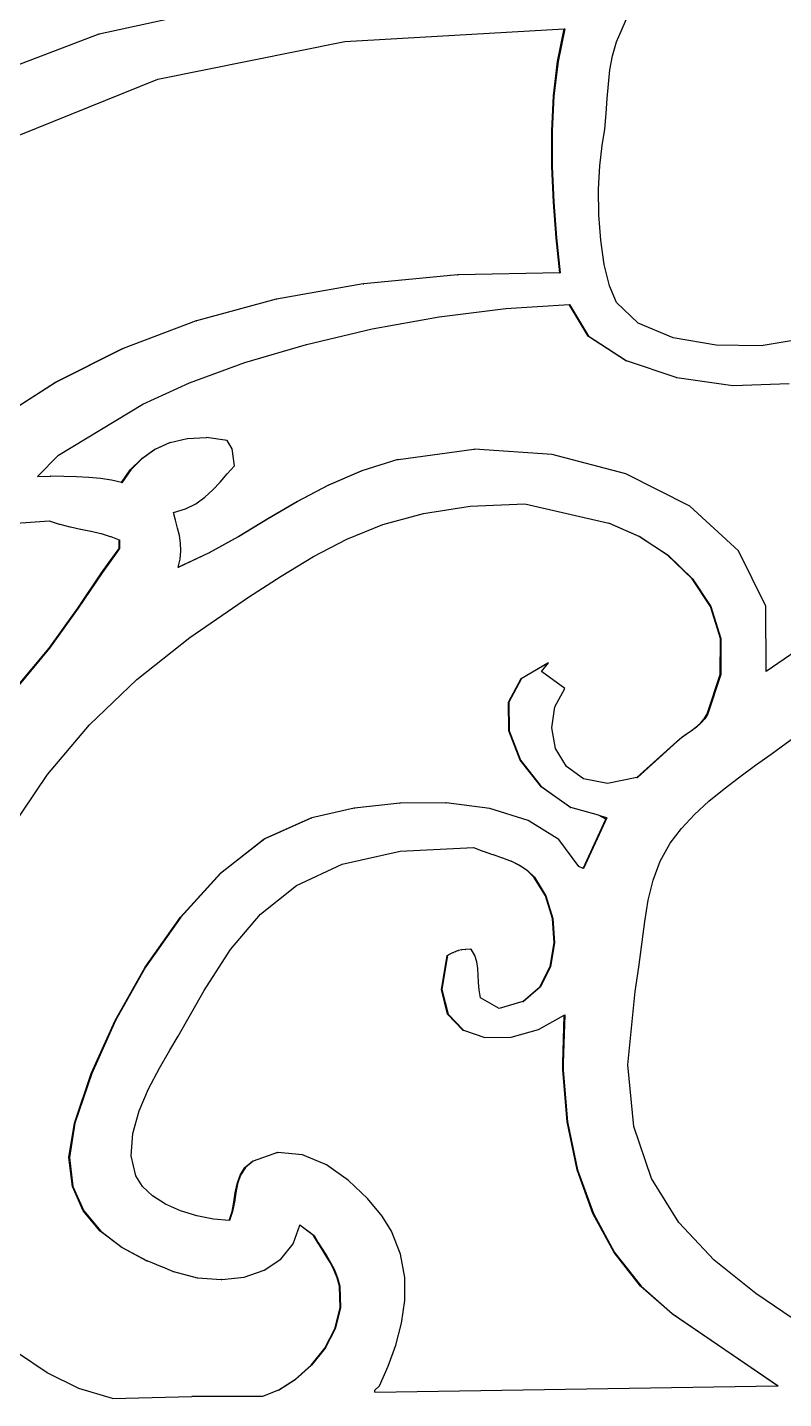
# Model space of a CAD drawing. Header units: inches. Extents: x -2812 to 9774, y -15726 to -746.
# Drawn here: x 3032.76 to 3040.47, y -9110.99 to -9097.01 of the extents above; entities that cross this region are included whole.
import ezdxf

# ---------------------------------------------------------------- set-up
doc = ezdxf.new("R2010")
doc.units = ezdxf.units.IN
doc.header["$LTSCALE"] = 17
doc.header["$MEASUREMENT"] = 0
doc.layers.add('OUTLINE', color=1, linetype='Continuous', lineweight=25)

# ---------------------------------------------------------------- blocks, each defined once
blk = doc.blocks.new('kk')
for p, q in [((-1710.792, -2505.089), (-1710.573, -2504.59)), ((-1714.53, -2504.68), (-1716.063, -2505.012)), ((-1716.068, -2505.012), (-1717.441, -2505.535)), ((-1716.068, -2505.012), (-1716.063, -2505.012)), ((-1713.561, -2505.085), (-1711.323, -2504.959)), ((-1711.391, -2505.292), (-1711.323, -2504.959)), ((-1711.318, -2504.959), (-1711.386, -2505.292)), ((-1711.323, -2504.959), (-1711.318, -2504.959)), ((-1715.466, -2505.469), (-1713.561, -2505.085)), ((-1710.832, -2505.232), (-1710.792, -2505.089)), ((-1711.432, -2505.639), (-1711.391, -2505.292)), ((-1711.386, -2505.292), (-1711.428, -2505.639)), ((-1711.391, -2505.292), (-1711.386, -2505.292)), ((-1710.858, -2505.375), (-1710.832, -2505.232)), ((-1710.874, -2505.52), (-1710.858, -2505.375)), ((-1717.055, -2506.112), (-1715.466, -2505.469)), ((-1710.885, -2505.667), (-1710.874, -2505.52)), ((-1711.451, -2505.996), (-1711.432, -2505.639)), ((-1711.428, -2505.639), (-1711.446, -2505.996)), ((-1711.432, -2505.639), (-1711.428, -2505.639)), ((-1710.896, -2505.82), (-1710.885, -2505.667)), ((-1710.911, -2505.98), (-1710.896, -2505.82)), ((-1711.451, -2505.996), (-1711.446, -2505.996)), ((-1711.45, -2506.258), (-1711.451, -2505.996)), ((-1711.446, -2505.996), (-1711.445, -2506.258)), ((-1710.936, -2506.148), (-1710.911, -2505.98)), ((-1710.961, -2506.354), (-1710.936, -2506.148)), ((-1711.445, -2506.258), (-1711.45, -2506.258)), ((-1711.45, -2506.36), (-1711.45, -2506.258)), ((-1711.445, -2506.258), (-1711.445, -2506.36)), ((-1711.45, -2506.36), (-1711.445, -2506.36)), ((-1711.433, -2506.725), (-1711.45, -2506.36)), ((-1711.445, -2506.36), (-1711.429, -2506.725)), ((-1710.973, -2506.594), (-1710.961, -2506.354)), ((-1711.433, -2506.725), (-1711.429, -2506.725)), ((-1711.406, -2507.089), (-1711.433, -2506.725)), ((-1711.429, -2506.725), (-1711.401, -2507.089)), ((-1710.97, -2506.853), (-1710.973, -2506.594)), ((-1710.951, -2507.114), (-1710.97, -2506.853)), ((-1711.406, -2507.089), (-1711.401, -2507.089)), ((-1711.37, -2507.446), (-1711.406, -2507.089)), ((-1711.401, -2507.089), (-1711.366, -2507.446)), ((-1710.916, -2507.361), (-1710.951, -2507.114)), ((-1710.863, -2507.578), (-1710.916, -2507.361)), ((-1713.372, -2507.557), (-1714.256, -2507.714)), ((-1713.372, -2507.557), (-1713.367, -2507.557)), ((-1712.41, -2507.467), (-1713.367, -2507.557)), ((-1712.41, -2507.467), (-1712.405, -2507.467)), ((-1711.37, -2507.446), (-1712.405, -2507.467)), ((-1711.37, -2507.446), (-1711.366, -2507.446)), ((-1710.792, -2507.748), (-1710.863, -2507.578)), ((-1714.26, -2507.714), (-1715.072, -2507.934)), ((-1714.26, -2507.714), (-1714.256, -2507.714)), ((-1712.597, -2507.893), (-1711.919, -2507.808)), ((-1711.919, -2507.808), (-1711.275, -2507.77)), ((-1711.08, -2508.093), (-1711.275, -2507.77)), ((-1711.275, -2507.77), (-1711.27, -2507.77)), ((-1711.27, -2507.77), (-1711.075, -2508.093)), ((-1710.569, -2507.96), (-1710.792, -2507.748)), ((-1715.077, -2507.934), (-1715.821, -2508.217)), ((-1715.077, -2507.934), (-1715.072, -2507.934)), ((-1713.283, -2508.018), (-1712.597, -2507.893)), ((-1710.213, -2508.107), (-1710.569, -2507.96)), ((-1713.951, -2508.176), (-1713.283, -2508.018)), ((-1710.694, -2508.344), (-1711.08, -2508.093)), ((-1711.08, -2508.093), (-1711.075, -2508.093)), ((-1711.075, -2508.093), (-1710.689, -2508.344)), ((-1709.776, -2508.185), (-1710.213, -2508.107)), ((-1708.889, -2508.118), (-1709.316, -2508.19)), ((-1716.508, -2508.559), (-1715.825, -2508.217)), ((-1715.821, -2508.217), (-1716.503, -2508.559)), ((-1715.825, -2508.217), (-1715.821, -2508.217)), ((-1714.579, -2508.361), (-1713.951, -2508.176)), ((-1709.316, -2508.19), (-1709.776, -2508.185)), ((-1715.142, -2508.566), (-1714.579, -2508.361)), ((-1710.694, -2508.344), (-1710.689, -2508.344)), ((-1710.181, -2508.513), (-1710.689, -2508.344)), ((-1710.181, -2508.513), (-1710.176, -2508.513)), ((-1710.176, -2508.513), (-1709.606, -2508.593)), ((-1717.127, -2508.959), (-1716.508, -2508.559)), ((-1716.503, -2508.559), (-1717.123, -2508.959)), ((-1716.508, -2508.559), (-1716.503, -2508.559)), ((-1715.618, -2508.786), (-1715.142, -2508.566)), ((-1709.606, -2508.593), (-1709.602, -2508.593)), ((-1709.602, -2508.593), (-1709.032, -2508.573)), ((-1716.478, -2509.305), (-1715.618, -2508.786)), ((-1715.499, -2509.247), (-1715.344, -2509.176)), ((-1715.339, -2509.176), (-1715.495, -2509.247)), ((-1715.344, -2509.176), (-1715.339, -2509.176)), ((-1715.339, -2509.176), (-1715.168, -2509.134)), ((-1715.168, -2509.134), (-1715.163, -2509.134)), ((-1715.163, -2509.134), (-1714.974, -2509.125)), ((-1714.974, -2509.125), (-1714.973, -2509.126)), ((-1714.973, -2509.126), (-1714.969, -2509.125)), ((-1714.758, -2509.154), (-1714.969, -2509.125)), ((-1714.71, -2509.24), (-1714.758, -2509.154)), ((-1714.686, -2509.413), (-1714.71, -2509.24)), ((-1716.693, -2509.521), (-1716.478, -2509.305)), ((-1715.748, -2509.456), (-1715.634, -2509.342)), ((-1715.63, -2509.342), (-1715.743, -2509.456)), ((-1715.634, -2509.342), (-1715.499, -2509.247)), ((-1715.634, -2509.342), (-1715.63, -2509.342)), ((-1715.495, -2509.247), (-1715.63, -2509.342)), ((-1715.499, -2509.247), (-1715.495, -2509.247)), ((-1713.019, -2509.348), (-1713.387, -2509.464)), ((-1713.019, -2509.348), (-1713.014, -2509.348)), ((-1713.014, -2509.348), (-1712.244, -2509.245)), ((-1712.244, -2509.245), (-1712.241, -2509.245)), ((-1712.241, -2509.245), (-1712.239, -2509.245)), ((-1711.447, -2509.297), (-1712.239, -2509.245)), ((-1710.695, -2509.495), (-1711.447, -2509.297)), ((-1716.693, -2509.521), (-1716.562, -2509.52)), ((-1716.562, -2509.52), (-1716.56, -2509.52)), ((-1716.557, -2509.52), (-1716.56, -2509.52)), ((-1716.424, -2509.521), (-1716.557, -2509.52)), ((-1716.295, -2509.525), (-1716.424, -2509.521)), ((-1715.837, -2509.585), (-1715.748, -2509.456)), ((-1715.743, -2509.456), (-1715.833, -2509.586)), ((-1715.748, -2509.456), (-1715.743, -2509.456)), ((-1714.832, -2509.579), (-1714.76, -2509.496)), ((-1714.76, -2509.496), (-1714.686, -2509.413)), ((-1713.731, -2509.611), (-1713.391, -2509.464)), ((-1713.387, -2509.464), (-1713.726, -2509.611)), ((-1713.391, -2509.464), (-1713.387, -2509.464)), ((-1710.042, -2509.826), (-1710.695, -2509.495)), ((-1716.17, -2509.532), (-1716.295, -2509.525)), ((-1716.051, -2509.543), (-1716.17, -2509.532)), ((-1715.938, -2509.561), (-1716.051, -2509.543)), ((-1715.837, -2509.585), (-1715.938, -2509.561)), ((-1715.833, -2509.586), (-1715.837, -2509.585)), ((-1714.987, -2509.734), (-1714.906, -2509.66)), ((-1714.906, -2509.66), (-1714.832, -2509.579)), ((-1714.047, -2509.778), (-1713.731, -2509.611)), ((-1713.726, -2509.611), (-1714.042, -2509.778)), ((-1713.731, -2509.611), (-1713.726, -2509.611)), ((-1715.183, -2509.852), (-1715.078, -2509.8)), ((-1715.078, -2509.8), (-1714.987, -2509.734)), ((-1714.348, -2509.955), (-1714.047, -2509.778)), ((-1714.042, -2509.778), (-1714.344, -2509.955)), ((-1714.047, -2509.778), (-1714.042, -2509.778)), ((-1712.282, -2509.826), (-1711.724, -2509.802)), ((-1711.724, -2509.802), (-1710.869, -2509.997)), ((-1715.307, -2509.889), (-1715.183, -2509.852)), ((-1715.286, -2509.969), (-1715.307, -2509.889)), ((-1713.173, -2510.013), (-1712.759, -2509.899)), ((-1712.759, -2509.899), (-1712.282, -2509.826)), ((-1709.547, -2510.28), (-1710.042, -2509.826)), ((-1717.17, -2510.018), (-1716.573, -2509.975)), ((-1716.573, -2509.975), (-1716.471, -2510.009)), ((-1716.471, -2510.009), (-1716.466, -2510.009)), ((-1716.466, -2510.009), (-1716.362, -2510.036)), ((-1716.362, -2510.036), (-1716.358, -2510.036)), ((-1716.358, -2510.036), (-1716.255, -2510.059)), ((-1716.255, -2510.059), (-1716.25, -2510.059)), ((-1716.25, -2510.059), (-1716.149, -2510.081)), ((-1716.149, -2510.081), (-1716.145, -2510.081)), ((-1716.145, -2510.081), (-1716.047, -2510.104)), ((-1715.264, -2510.048), (-1715.286, -2509.969)), ((-1715.246, -2510.125), (-1715.264, -2510.048)), ((-1714.645, -2510.133), (-1714.348, -2509.955)), ((-1714.344, -2509.955), (-1714.641, -2510.133)), ((-1714.348, -2509.955), (-1714.344, -2509.955)), ((-1713.541, -2510.162), (-1713.173, -2510.013)), ((-1710.56, -2510.135), (-1710.869, -2509.997)), ((-1710.869, -2509.997), (-1710.864, -2509.997)), ((-1710.864, -2509.997), (-1710.556, -2510.135)), ((-1716.047, -2510.104), (-1716.043, -2510.104)), ((-1716.043, -2510.104), (-1715.951, -2510.133)), ((-1715.951, -2510.133), (-1715.946, -2510.133)), ((-1715.946, -2510.133), (-1715.861, -2510.17)), ((-1715.861, -2510.17), (-1715.857, -2510.17)), ((-1715.861, -2510.256), (-1715.861, -2510.17)), ((-1715.857, -2510.17), (-1715.857, -2510.256)), ((-1715.234, -2510.203), (-1715.246, -2510.125)), ((-1715.23, -2510.282), (-1715.234, -2510.203)), ((-1714.947, -2510.302), (-1714.645, -2510.133)), ((-1714.641, -2510.133), (-1714.943, -2510.302)), ((-1714.645, -2510.133), (-1714.641, -2510.133)), ((-1713.881, -2510.34), (-1713.541, -2510.162)), ((-1710.56, -2510.135), (-1710.556, -2510.135)), ((-1710.27, -2510.326), (-1710.56, -2510.135)), ((-1710.556, -2510.135), (-1710.265, -2510.326)), ((-1707.376, -2510.213), (-1709.264, -2511.51)), ((-1709.264, -2511.507), (-1707.381, -2510.213)), ((-1715.961, -2510.395), (-1715.861, -2510.256)), ((-1715.857, -2510.256), (-1715.957, -2510.397)), ((-1715.861, -2510.256), (-1715.857, -2510.256)), ((-1714.943, -2510.302), (-1715.259, -2510.451)), ((-1715.259, -2510.448), (-1714.947, -2510.302)), ((-1715.238, -2510.365), (-1715.23, -2510.282)), ((-1714.947, -2510.302), (-1714.943, -2510.302)), ((-1714.209, -2510.539), (-1713.881, -2510.34)), ((-1710.27, -2510.326), (-1710.265, -2510.326)), ((-1710.02, -2510.565), (-1710.27, -2510.326)), ((-1710.265, -2510.326), (-1710.016, -2510.565)), ((-1709.268, -2510.845), (-1709.547, -2510.28)), ((-1716.04, -2510.506), (-1715.961, -2510.395)), ((-1715.957, -2510.397), (-1716.035, -2510.506)), ((-1715.957, -2510.397), (-1715.961, -2510.395)), ((-1715.259, -2510.448), (-1715.238, -2510.365)), ((-1715.259, -2510.451), (-1715.259, -2510.448)), ((-1716.282, -2510.865), (-1716.04, -2510.506)), ((-1716.035, -2510.506), (-1716.277, -2510.865)), ((-1716.04, -2510.506), (-1716.035, -2510.506)), ((-1714.543, -2510.754), (-1714.209, -2510.539)), ((-1710.02, -2510.565), (-1710.016, -2510.565)), ((-1709.833, -2510.849), (-1710.02, -2510.565)), ((-1710.016, -2510.565), (-1709.828, -2510.849)), ((-1715.14, -2511.163), (-1714.543, -2510.754)), ((-1716.574, -2511.273), (-1716.282, -2510.865)), ((-1716.277, -2510.865), (-1716.569, -2511.273)), ((-1716.282, -2510.865), (-1716.277, -2510.865)), ((-1709.833, -2510.849), (-1709.828, -2510.849)), ((-1709.73, -2511.176), (-1709.833, -2510.849)), ((-1709.828, -2510.849), (-1709.726, -2511.176)), ((-1709.264, -2511.507), (-1709.268, -2510.845)), ((-1715.679, -2511.593), (-1715.14, -2511.163)), ((-1709.734, -2511.541), (-1709.73, -2511.176)), ((-1709.73, -2511.176), (-1709.726, -2511.176)), ((-1709.726, -2511.176), (-1709.729, -2511.541)), ((-1716.903, -2511.667), (-1716.574, -2511.273)), ((-1716.569, -2511.273), (-1716.898, -2511.667)), ((-1716.574, -2511.273), (-1716.569, -2511.273)), ((-1711.763, -2511.581), (-1711.49, -2511.424)), ((-1711.494, -2511.429), (-1711.759, -2511.581)), ((-1711.557, -2511.51), (-1711.485, -2511.424)), ((-1711.49, -2511.424), (-1711.494, -2511.429)), ((-1711.485, -2511.424), (-1711.494, -2511.429)), ((-1711.49, -2511.424), (-1711.485, -2511.424)), ((-1716.162, -2512.055), (-1715.679, -2511.593)), ((-1711.891, -2511.824), (-1711.763, -2511.581)), ((-1711.759, -2511.581), (-1711.887, -2511.824)), ((-1711.763, -2511.581), (-1711.759, -2511.581)), ((-1711.318, -2511.683), (-1711.557, -2511.51)), ((-1709.865, -2511.943), (-1709.734, -2511.541)), ((-1709.729, -2511.541), (-1709.861, -2511.943)), ((-1709.734, -2511.541), (-1709.729, -2511.541)), ((-1709.264, -2511.51), (-1709.264, -2511.507)), ((-1711.42, -2511.872), (-1711.318, -2511.683)), ((-1711.891, -2511.824), (-1711.887, -2511.824)), ((-1711.889, -2512.115), (-1711.891, -2511.824)), ((-1711.887, -2511.824), (-1711.885, -2512.115)), ((-1711.451, -2512.085), (-1711.42, -2511.872)), ((-1709.981, -2512.078), (-1709.936, -2512.038)), ((-1709.932, -2512.038), (-1709.977, -2512.078)), ((-1709.936, -2512.038), (-1709.897, -2511.994)), ((-1709.936, -2512.038), (-1709.932, -2512.038)), ((-1709.892, -2511.994), (-1709.932, -2512.038)), ((-1709.897, -2511.994), (-1709.865, -2511.943)), ((-1709.897, -2511.994), (-1709.892, -2511.994)), ((-1709.861, -2511.943), (-1709.892, -2511.994)), ((-1709.865, -2511.943), (-1709.861, -2511.943)), ((-1716.591, -2512.56), (-1716.162, -2512.055)), ((-1711.889, -2512.115), (-1711.885, -2512.115)), ((-1711.773, -2512.416), (-1711.889, -2512.115)), ((-1711.885, -2512.115), (-1711.768, -2512.416)), ((-1711.411, -2512.296), (-1711.451, -2512.085)), ((-1710.13, -2512.186), (-1710.08, -2512.15)), ((-1710.076, -2512.15), (-1710.125, -2512.186)), ((-1710.08, -2512.15), (-1710.03, -2512.115)), ((-1710.08, -2512.15), (-1710.076, -2512.15)), ((-1710.026, -2512.115), (-1710.076, -2512.15)), ((-1710.03, -2512.115), (-1709.981, -2512.078)), ((-1710.03, -2512.115), (-1710.026, -2512.115)), ((-1709.977, -2512.078), (-1710.026, -2512.115)), ((-1709.981, -2512.078), (-1709.977, -2512.078)), ((-1709.216, -2512.354), (-1708.923, -2512.139)), ((-1711.302, -2512.479), (-1711.411, -2512.296)), ((-1710.582, -2512.591), (-1710.176, -2512.224)), ((-1710.171, -2512.224), (-1710.577, -2512.591)), ((-1710.176, -2512.224), (-1710.13, -2512.186)), ((-1710.176, -2512.224), (-1710.171, -2512.224)), ((-1710.125, -2512.186), (-1710.171, -2512.224)), ((-1710.13, -2512.186), (-1710.125, -2512.186)), ((-1711.773, -2512.416), (-1711.768, -2512.416)), ((-1711.577, -2512.665), (-1711.773, -2512.416)), ((-1711.768, -2512.416), (-1711.569, -2512.669)), ((-1709.374, -2512.467), (-1709.216, -2512.354)), ((-1716.968, -2513.121), (-1716.591, -2512.56)), ((-1711.126, -2512.607), (-1711.302, -2512.479)), ((-1710.582, -2512.591), (-1710.884, -2512.653)), ((-1710.582, -2512.591), (-1710.577, -2512.591)), ((-1709.695, -2512.707), (-1709.535, -2512.584)), ((-1709.535, -2512.584), (-1709.374, -2512.467)), ((-1711.558, -2512.689), (-1711.577, -2512.665)), ((-1711.569, -2512.669), (-1711.577, -2512.665)), ((-1711.569, -2512.669), (-1711.553, -2512.689)), ((-1711.259, -2512.897), (-1711.558, -2512.689)), ((-1711.558, -2512.689), (-1711.553, -2512.689)), ((-1711.553, -2512.689), (-1711.255, -2512.897)), ((-1710.884, -2512.653), (-1711.126, -2512.607)), ((-1709.849, -2512.835), (-1709.695, -2512.707)), ((-1713, -2512.853), (-1713.462, -2512.906)), ((-1713, -2512.853), (-1712.995, -2512.853)), ((-1712.531, -2512.852), (-1712.995, -2512.853)), ((-1712.531, -2512.852), (-1712.526, -2512.852)), ((-1712.082, -2512.908), (-1712.526, -2512.852)), ((-1709.995, -2512.969), (-1709.849, -2512.835)), ((-1714.381, -2513.218), (-1713.902, -2513.002)), ((-1713.898, -2513.002), (-1714.376, -2513.218)), ((-1713.902, -2513.002), (-1713.898, -2513.002)), ((-1713.466, -2512.906), (-1713.898, -2513.002)), ((-1713.466, -2512.906), (-1713.462, -2512.906)), ((-1711.69, -2513.03), (-1712.082, -2512.908)), ((-1711.259, -2512.897), (-1711.255, -2512.897)), ((-1710.973, -2512.978), (-1711.255, -2512.897)), ((-1711.131, -2513.519), (-1710.899, -2513.016)), ((-1710.888, -2513.002), (-1711.127, -2513.521)), ((-1710.967, -2512.981), (-1710.973, -2512.978)), ((-1710.893, -2513.002), (-1710.967, -2512.981)), ((-1710.899, -2513.016), (-1710.967, -2512.981)), ((-1710.899, -2513.016), (-1710.893, -2513.002)), ((-1710.893, -2513.002), (-1710.888, -2513.002)), ((-1710.128, -2513.111), (-1709.995, -2512.969)), ((-1711.378, -2513.225), (-1711.69, -2513.03)), ((-1710.243, -2513.262), (-1710.128, -2513.111)), ((-1714.828, -2513.567), (-1714.381, -2513.218)), ((-1714.376, -2513.218), (-1714.823, -2513.567)), ((-1714.381, -2513.218), (-1714.376, -2513.218)), ((-1711.175, -2513.499), (-1711.378, -2513.225)), ((-1710.345, -2513.444), (-1710.243, -2513.262)), ((-1713.587, -2513.475), (-1712.997, -2513.343)), ((-1712.997, -2513.343), (-1712.25, -2513.305)), ((-1712.25, -2513.305), (-1712.153, -2513.342)), ((-1712.153, -2513.342), (-1712.149, -2513.342)), ((-1712.149, -2513.342), (-1712.054, -2513.376)), ((-1712.054, -2513.376), (-1712.049, -2513.376)), ((-1712.049, -2513.376), (-1711.957, -2513.41)), ((-1711.957, -2513.41), (-1711.952, -2513.41)), ((-1711.952, -2513.41), (-1711.865, -2513.447)), ((-1715.235, -2514.015), (-1714.828, -2513.567)), ((-1714.823, -2513.567), (-1715.231, -2514.015)), ((-1714.828, -2513.567), (-1714.823, -2513.567)), ((-1714.052, -2513.692), (-1713.587, -2513.475)), ((-1711.865, -2513.447), (-1711.86, -2513.447)), ((-1711.779, -2513.49), (-1711.865, -2513.447)), ((-1711.86, -2513.447), (-1711.774, -2513.49)), ((-1711.701, -2513.542), (-1711.779, -2513.49)), ((-1711.779, -2513.49), (-1711.774, -2513.49)), ((-1711.774, -2513.49), (-1711.697, -2513.542)), ((-1711.633, -2513.608), (-1711.701, -2513.542)), ((-1711.701, -2513.542), (-1711.697, -2513.542)), ((-1711.697, -2513.542), (-1711.628, -2513.608)), ((-1711.131, -2513.519), (-1711.175, -2513.499)), ((-1711.127, -2513.521), (-1711.131, -2513.519)), ((-1710.417, -2513.638), (-1710.345, -2513.444)), ((-1714.421, -2513.986), (-1714.052, -2513.692)), ((-1711.633, -2513.608), (-1711.628, -2513.608)), ((-1711.515, -2513.799), (-1711.633, -2513.608)), ((-1711.628, -2513.608), (-1711.51, -2513.799)), ((-1710.467, -2513.843), (-1710.417, -2513.638)), ((-1711.444, -2514.031), (-1711.515, -2513.799)), ((-1711.515, -2513.799), (-1711.51, -2513.799)), ((-1711.51, -2513.799), (-1711.439, -2514.031)), ((-1710.503, -2514.06), (-1710.467, -2513.843)), ((-1714.725, -2514.346), (-1714.421, -2513.986)), ((-1715.596, -2514.528), (-1715.235, -2514.015)), ((-1715.231, -2514.015), (-1715.592, -2514.528)), ((-1715.235, -2514.015), (-1715.231, -2514.015)), ((-1711.444, -2514.031), (-1711.439, -2514.031)), ((-1711.426, -2514.279), (-1711.444, -2514.031)), ((-1711.439, -2514.031), (-1711.422, -2514.279)), ((-1710.562, -2514.526), (-1710.503, -2514.06)), ((-1714.994, -2514.764), (-1714.725, -2514.346)), ((-1712.574, -2514.753), (-1712.517, -2514.408)), ((-1712.512, -2514.408), (-1712.57, -2514.753)), ((-1712.517, -2514.408), (-1712.486, -2514.391)), ((-1712.517, -2514.408), (-1712.512, -2514.408)), ((-1712.482, -2514.391), (-1712.512, -2514.408)), ((-1712.486, -2514.391), (-1712.459, -2514.377)), ((-1712.486, -2514.391), (-1712.482, -2514.391)), ((-1712.454, -2514.377), (-1712.482, -2514.391)), ((-1712.459, -2514.377), (-1712.433, -2514.366)), ((-1712.459, -2514.377), (-1712.454, -2514.377)), ((-1712.428, -2514.366), (-1712.454, -2514.377)), ((-1712.433, -2514.366), (-1712.428, -2514.366)), ((-1712.404, -2514.357), (-1712.428, -2514.366)), ((-1712.404, -2514.357), (-1712.4, -2514.357)), ((-1712.371, -2514.35), (-1712.4, -2514.357)), ((-1712.371, -2514.35), (-1712.366, -2514.35)), ((-1712.33, -2514.346), (-1712.366, -2514.35)), ((-1712.33, -2514.346), (-1712.325, -2514.346)), ((-1712.278, -2514.343), (-1712.325, -2514.346)), ((-1712.278, -2514.343), (-1712.273, -2514.343)), ((-1712.236, -2514.407), (-1712.273, -2514.343)), ((-1712.214, -2514.472), (-1712.236, -2514.407)), ((-1711.467, -2514.519), (-1711.426, -2514.279)), ((-1711.422, -2514.279), (-1711.462, -2514.519)), ((-1711.426, -2514.279), (-1711.422, -2514.279)), ((-1715.902, -2515.072), (-1715.596, -2514.528)), ((-1715.592, -2514.528), (-1715.897, -2515.072)), ((-1715.596, -2514.528), (-1715.592, -2514.528)), ((-1712.204, -2514.54), (-1712.214, -2514.472)), ((-1712.2, -2514.609), (-1712.204, -2514.54)), ((-1711.571, -2514.727), (-1711.467, -2514.519)), ((-1711.462, -2514.519), (-1711.566, -2514.727)), ((-1711.467, -2514.519), (-1711.462, -2514.519)), ((-1710.601, -2514.775), (-1710.562, -2514.526)), ((-1712.197, -2514.682), (-1712.2, -2514.609)), ((-1712.191, -2514.759), (-1712.197, -2514.682)), ((-1715.259, -2515.229), (-1714.994, -2514.764)), ((-1712.574, -2514.753), (-1712.57, -2514.753)), ((-1712.512, -2515.005), (-1712.574, -2514.753)), ((-1712.57, -2514.753), (-1712.507, -2515.005)), ((-1712.178, -2514.84), (-1712.191, -2514.759)), ((-1711.744, -2514.878), (-1711.571, -2514.727)), ((-1711.566, -2514.727), (-1711.739, -2514.878)), ((-1711.571, -2514.727), (-1711.566, -2514.727)), ((-1710.676, -2515.524), (-1710.601, -2514.775)), ((-1711.987, -2514.948), (-1712.178, -2514.84)), ((-1711.744, -2514.878), (-1711.987, -2514.948)), ((-1711.744, -2514.878), (-1711.739, -2514.878)), ((-1716.144, -2515.612), (-1715.902, -2515.072)), ((-1715.897, -2515.072), (-1716.139, -2515.612)), ((-1715.902, -2515.072), (-1715.897, -2515.072)), ((-1712.512, -2515.005), (-1712.507, -2515.005)), ((-1712.356, -2515.168), (-1712.512, -2515.005)), ((-1712.507, -2515.005), (-1712.352, -2515.168)), ((-1711.586, -2515.163), (-1711.323, -2515.016)), ((-1711.337, -2515.509), (-1711.323, -2515.016)), ((-1711.318, -2515.013), (-1711.333, -2515.507)), ((-1711.323, -2515.016), (-1711.318, -2515.013)), ((-1715.344, -2515.373), (-1715.259, -2515.229)), ((-1712.356, -2515.168), (-1712.352, -2515.168)), ((-1712.352, -2515.168), (-1712.133, -2515.245)), ((-1712.133, -2515.245), (-1711.865, -2515.242)), ((-1711.865, -2515.242), (-1711.586, -2515.163)), ((-1715.45, -2515.556), (-1715.344, -2515.373)), ((-1711.339, -2515.575), (-1711.337, -2515.509)), ((-1711.333, -2515.507), (-1711.337, -2515.509)), ((-1711.333, -2515.507), (-1711.335, -2515.575)), ((-1710.614, -2516.153), (-1710.676, -2515.524)), ((-1716.315, -2516.116), (-1716.144, -2515.612)), ((-1716.139, -2515.612), (-1716.311, -2516.116)), ((-1716.144, -2515.612), (-1716.139, -2515.612)), ((-1715.56, -2515.766), (-1715.45, -2515.556)), ((-1711.339, -2515.575), (-1711.335, -2515.575)), ((-1711.295, -2516.103), (-1711.339, -2515.575)), ((-1711.335, -2515.575), (-1711.29, -2516.103)), ((-1715.656, -2515.993), (-1715.56, -2515.766)), ((-1715.721, -2516.224), (-1715.656, -2515.993)), ((-1716.372, -2516.467), (-1716.315, -2516.116)), ((-1716.311, -2516.116), (-1716.367, -2516.467)), ((-1716.315, -2516.116), (-1716.311, -2516.116)), ((-1715.738, -2516.449), (-1715.721, -2516.224)), ((-1711.295, -2516.103), (-1711.29, -2516.103)), ((-1711.192, -2516.593), (-1711.295, -2516.103)), ((-1711.29, -2516.103), (-1711.187, -2516.593)), ((-1710.433, -2516.682), (-1710.614, -2516.153)), ((-1716.372, -2516.467), (-1716.367, -2516.467)), ((-1716.337, -2516.764), (-1716.372, -2516.467)), ((-1716.367, -2516.467), (-1716.332, -2516.764)), ((-1715.689, -2516.656), (-1715.738, -2516.449)), ((-1714.578, -2516.571), (-1714.5, -2516.505)), ((-1714.495, -2516.505), (-1714.573, -2516.571)), ((-1714.5, -2516.505), (-1714.495, -2516.505)), ((-1714.248, -2516.417), (-1714.495, -2516.505)), ((-1714.248, -2516.417), (-1714.244, -2516.417)), ((-1713.99, -2516.439), (-1714.244, -2516.417)), ((-1713.746, -2516.543), (-1713.99, -2516.439)), ((-1714.659, -2516.736), (-1714.628, -2516.649)), ((-1714.624, -2516.649), (-1714.654, -2516.736)), ((-1714.628, -2516.649), (-1714.578, -2516.571)), ((-1714.628, -2516.649), (-1714.624, -2516.649)), ((-1714.573, -2516.571), (-1714.624, -2516.649)), ((-1714.578, -2516.571), (-1714.573, -2516.571)), ((-1713.522, -2516.702), (-1713.746, -2516.543)), ((-1711.031, -2517.04), (-1711.192, -2516.593)), ((-1711.192, -2516.593), (-1711.187, -2516.593)), ((-1711.187, -2516.593), (-1711.027, -2517.04)), ((-1716.337, -2516.764), (-1716.332, -2516.764)), ((-1716.226, -2517.013), (-1716.337, -2516.764)), ((-1716.332, -2516.764), (-1716.221, -2517.013)), ((-1715.624, -2516.762), (-1715.689, -2516.656)), ((-1715.521, -2516.858), (-1715.624, -2516.762)), ((-1714.677, -2516.829), (-1714.659, -2516.736)), ((-1714.654, -2516.736), (-1714.672, -2516.829)), ((-1714.659, -2516.736), (-1714.654, -2516.736)), ((-1713.33, -2516.886), (-1713.522, -2516.702)), ((-1710.154, -2517.129), (-1710.433, -2516.682)), ((-1715.388, -2516.942), (-1715.521, -2516.858)), ((-1714.709, -2517.019), (-1714.691, -2516.924)), ((-1714.686, -2516.924), (-1714.704, -2517.019)), ((-1714.691, -2516.924), (-1714.677, -2516.829)), ((-1714.691, -2516.924), (-1714.686, -2516.924)), ((-1714.672, -2516.829), (-1714.686, -2516.924)), ((-1714.677, -2516.829), (-1714.672, -2516.829)), ((-1713.181, -2517.067), (-1713.33, -2516.886)), ((-1716.226, -2517.013), (-1716.221, -2517.013)), ((-1716.053, -2517.218), (-1716.226, -2517.013)), ((-1716.221, -2517.013), (-1716.048, -2517.218)), ((-1715.235, -2517.011), (-1715.388, -2516.942)), ((-1715.069, -2517.064), (-1715.235, -2517.011)), ((-1714.899, -2517.098), (-1715.069, -2517.064)), ((-1714.738, -2517.11), (-1714.709, -2517.019)), ((-1714.704, -2517.019), (-1714.734, -2517.11)), ((-1714.709, -2517.019), (-1714.704, -2517.019)), ((-1713.086, -2517.218), (-1713.181, -2517.067)), ((-1711.031, -2517.04), (-1711.027, -2517.04)), ((-1710.815, -2517.437), (-1711.031, -2517.04)), ((-1711.027, -2517.04), (-1710.811, -2517.437)), ((-1714.738, -2517.11), (-1714.899, -2517.098)), ((-1714.734, -2517.11), (-1714.738, -2517.11)), ((-1714.087, -2517.349), (-1714.018, -2517.156)), ((-1714.018, -2517.156), (-1714.017, -2517.153)), ((-1713.879, -2517.262), (-1714.018, -2517.156)), ((-1714.017, -2517.153), (-1713.874, -2517.262)), ((-1709.794, -2517.513), (-1710.154, -2517.129)), ((-1716.053, -2517.218), (-1716.048, -2517.218)), ((-1715.833, -2517.385), (-1716.053, -2517.218)), ((-1716.048, -2517.218), (-1715.828, -2517.385)), ((-1714.211, -2517.504), (-1714.087, -2517.349)), ((-1713.879, -2517.262), (-1713.874, -2517.262)), ((-1713.839, -2517.332), (-1713.879, -2517.262)), ((-1713.874, -2517.262), (-1713.835, -2517.332)), ((-1713.839, -2517.332), (-1713.835, -2517.332)), ((-1713.796, -2517.4), (-1713.839, -2517.332)), ((-1713.835, -2517.332), (-1713.792, -2517.4)), ((-1712.993, -2517.454), (-1713.086, -2517.218)), ((-1715.833, -2517.385), (-1715.828, -2517.385)), ((-1715.581, -2517.52), (-1715.833, -2517.385)), ((-1715.828, -2517.385), (-1715.576, -2517.52)), ((-1713.796, -2517.4), (-1713.792, -2517.4)), ((-1713.753, -2517.468), (-1713.796, -2517.4)), ((-1713.792, -2517.4), (-1713.748, -2517.468)), ((-1713.753, -2517.468), (-1713.748, -2517.468)), ((-1713.71, -2517.539), (-1713.753, -2517.468)), ((-1713.748, -2517.468), (-1713.706, -2517.539)), ((-1712.95, -2517.691), (-1712.993, -2517.454)), ((-1710.815, -2517.437), (-1710.811, -2517.437)), ((-1710.546, -2517.779), (-1710.815, -2517.437)), ((-1710.811, -2517.437), (-1710.541, -2517.779)), ((-1715.581, -2517.52), (-1715.576, -2517.52)), ((-1715.417, -2517.586), (-1715.576, -2517.52)), ((-1715.415, -2517.585), (-1715.417, -2517.586)), ((-1715.312, -2517.629), (-1715.415, -2517.585)), ((-1715.312, -2517.629), (-1715.307, -2517.629)), ((-1715.307, -2517.629), (-1715.064, -2517.694)), ((-1714.586, -2517.687), (-1714.381, -2517.617)), ((-1714.381, -2517.617), (-1714.211, -2517.504)), ((-1713.71, -2517.539), (-1713.706, -2517.539)), ((-1713.672, -2517.613), (-1713.71, -2517.539)), ((-1713.706, -2517.539), (-1713.667, -2517.613)), ((-1713.672, -2517.613), (-1713.667, -2517.613)), ((-1713.639, -2517.693), (-1713.672, -2517.613)), ((-1713.667, -2517.613), (-1713.635, -2517.693)), ((-1709.371, -2517.854), (-1709.794, -2517.513)), ((-1715.064, -2517.694), (-1715.059, -2517.694)), ((-1715.059, -2517.694), (-1714.82, -2517.713)), ((-1714.818, -2517.713), (-1714.82, -2517.713)), ((-1714.818, -2517.713), (-1714.815, -2517.713)), ((-1714.815, -2517.713), (-1714.586, -2517.687)), ((-1713.639, -2517.693), (-1713.635, -2517.693)), ((-1713.616, -2517.78), (-1713.639, -2517.693)), ((-1713.635, -2517.693), (-1713.611, -2517.78)), ((-1712.948, -2517.926), (-1712.95, -2517.691)), ((-1713.607, -2518.002), (-1713.616, -2517.78)), ((-1713.616, -2517.78), (-1713.611, -2517.78)), ((-1713.611, -2517.78), (-1713.603, -2518.002)), ((-1710.224, -2518.062), (-1710.546, -2517.779)), ((-1710.546, -2517.779), (-1710.541, -2517.779)), ((-1710.541, -2517.779), (-1710.219, -2518.062)), ((-1708.905, -2518.17), (-1709.371, -2517.854)), ((-1713.661, -2518.215), (-1713.607, -2518.002)), ((-1713.603, -2518.002), (-1713.657, -2518.215)), ((-1713.607, -2518.002), (-1713.603, -2518.002)), ((-1712.981, -2518.156), (-1712.948, -2517.926)), ((-1713.04, -2518.38), (-1712.981, -2518.156)), ((-1710.224, -2518.062), (-1710.219, -2518.062)), ((-1709.149, -2518.797), (-1710.224, -2518.062)), ((-1710.219, -2518.062), (-1709.144, -2518.797)), ((-1713.765, -2518.412), (-1713.661, -2518.215)), ((-1713.657, -2518.215), (-1713.76, -2518.412)), ((-1713.661, -2518.215), (-1713.657, -2518.215)), ((-1716.595, -2518.663), (-1716.898, -2518.461)), ((-1713.904, -2518.586), (-1713.765, -2518.412)), ((-1713.76, -2518.412), (-1713.9, -2518.586)), ((-1713.765, -2518.412), (-1713.76, -2518.412)), ((-1713.117, -2518.594), (-1713.04, -2518.38)), ((-1714.066, -2518.731), (-1713.904, -2518.586)), ((-1713.9, -2518.586), (-1714.062, -2518.731)), ((-1713.904, -2518.586), (-1713.9, -2518.586)), ((-1713.205, -2518.797), (-1713.117, -2518.594)), ((-1716.27, -2518.822), (-1716.595, -2518.663)), ((-1714.237, -2518.84), (-1714.066, -2518.731)), ((-1714.062, -2518.731), (-1714.233, -2518.84)), ((-1714.066, -2518.731), (-1714.062, -2518.731)), ((-1715.928, -2518.926), (-1716.27, -2518.822)), ((-1714.237, -2518.84), (-1714.399, -2518.905)), ((-1714.237, -2518.84), (-1714.233, -2518.84)), ((-1713.253, -2518.84), (-1713.205, -2518.797)), ((-1713.253, -2518.862), (-1709.149, -2518.797)), ((-1713.253, -2518.862), (-1713.253, -2518.84)), ((-1709.149, -2518.797), (-1709.144, -2518.797)), ((-1715.928, -2518.926), (-1715.121, -2518.905)), ((-1714.399, -2518.905), (-1715.121, -2518.905))]:
    blk.add_line(p, q)

msp = doc.modelspace()

# ---------------------------------------------------------------- block references
at = {"layer": 'OUTLINE'}
msp.add_blockref('kk', (4749.555, -6592.063), dxfattribs=at)

doc.saveas('drawing.dxf')
